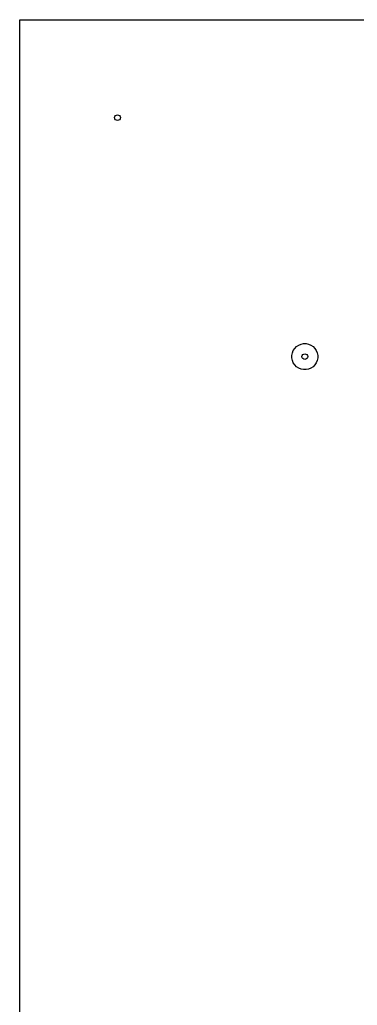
# Model space of a CAD drawing. Header units: millimetres. Extents: x 20 to 120, y -120 to -20.
# Drawn here: x 20 to 40.7, y -80.4 to -20 of the extents above; entities that cross this region are included whole.
import ezdxf

# ---------------------------------------------------------------- set-up
doc = ezdxf.new("R2010")
doc.units = ezdxf.units.MM
doc.layers.add('Edge.Cuts', color=40, linetype='CONTINUOUS', true_color=0xfabd2f)
doc.layers.add('F.Cu', color=52, linetype='CONTINUOUS', true_color=0xb8bb26)

msp = doc.modelspace()

# ---------------------------------------------------------------- linework, layer by layer
at = {"layer": 'Edge.Cuts', "linetype": 'CONTINUOUS'}
for p, q in [((20, -20), (120, -20)), ((20, -120), (20, -20))]:
    msp.add_line(p, q, dxfattribs=at)
at = {"layer": 'Edge.Cuts'}
for centre in [(26, -26), (37.49, -40.64)]:
    msp.add_circle(centre, 0.175, dxfattribs=at)
at = {"layer": 'F.Cu', "linetype": 'CONTINUOUS'}
for p, q in [((37.257772, -39.874448), (37.411586, -39.843852)), ((37.411586, -39.843852), (37.568414, -39.843852)), ((37.568414, -39.843852), (37.722228, -39.874448)), ((36.693852, -40.561586), (36.724448, -40.407772)), ((36.724448, -40.407772), (36.784463, -40.262883)), ((36.784463, -40.262883), (36.871592, -40.132485)), ((36.871592, -40.132485), (36.982485, -40.021592)), ((36.982485, -40.021592), (37.112883, -39.934463)), ((37.112883, -39.934463), (37.257772, -39.874448)), ((37.722228, -39.874448), (37.867117, -39.934463)), ((37.867117, -39.934463), (37.997515, -40.021592)), ((37.997515, -40.021592), (38.108408, -40.132485)), ((38.108408, -40.132485), (38.195537, -40.262883)), ((38.195537, -40.262883), (38.255552, -40.407772)), ((38.255552, -40.407772), (38.286148, -40.561586)), ((36.693852, -40.718414), (36.693852, -40.561586)), ((36.724448, -40.872228), (36.693852, -40.718414)), ((36.784463, -41.017117), (36.724448, -40.872228)), ((36.871592, -41.147515), (36.784463, -41.017117)), ((38.195537, -41.017117), (38.108408, -41.147515)), ((38.255552, -40.872228), (38.195537, -41.017117)), ((38.286148, -40.718414), (38.255552, -40.872228)), ((38.286148, -40.561586), (38.286148, -40.718414)), ((36.982485, -41.258408), (36.871592, -41.147515)), ((37.112883, -41.345537), (36.982485, -41.258408)), ((37.257772, -41.405552), (37.112883, -41.345537)), ((37.411586, -41.436148), (37.257772, -41.405552)), ((37.568414, -41.436148), (37.411586, -41.436148)), ((37.722228, -41.405552), (37.568414, -41.436148)), ((37.867117, -41.345537), (37.722228, -41.405552)), ((37.997515, -41.258408), (37.867117, -41.345537)), ((38.108408, -41.147515), (37.997515, -41.258408))]:
    msp.add_line(p, q, dxfattribs=at)
at = {"layer": 'F.Cu'}
for centre in [(26, -26), (26, -26), (37.49, -40.64), (37.49, -40.64)]:
    msp.add_circle(centre, 0.175, dxfattribs=at)

doc.saveas('drawing.dxf')
